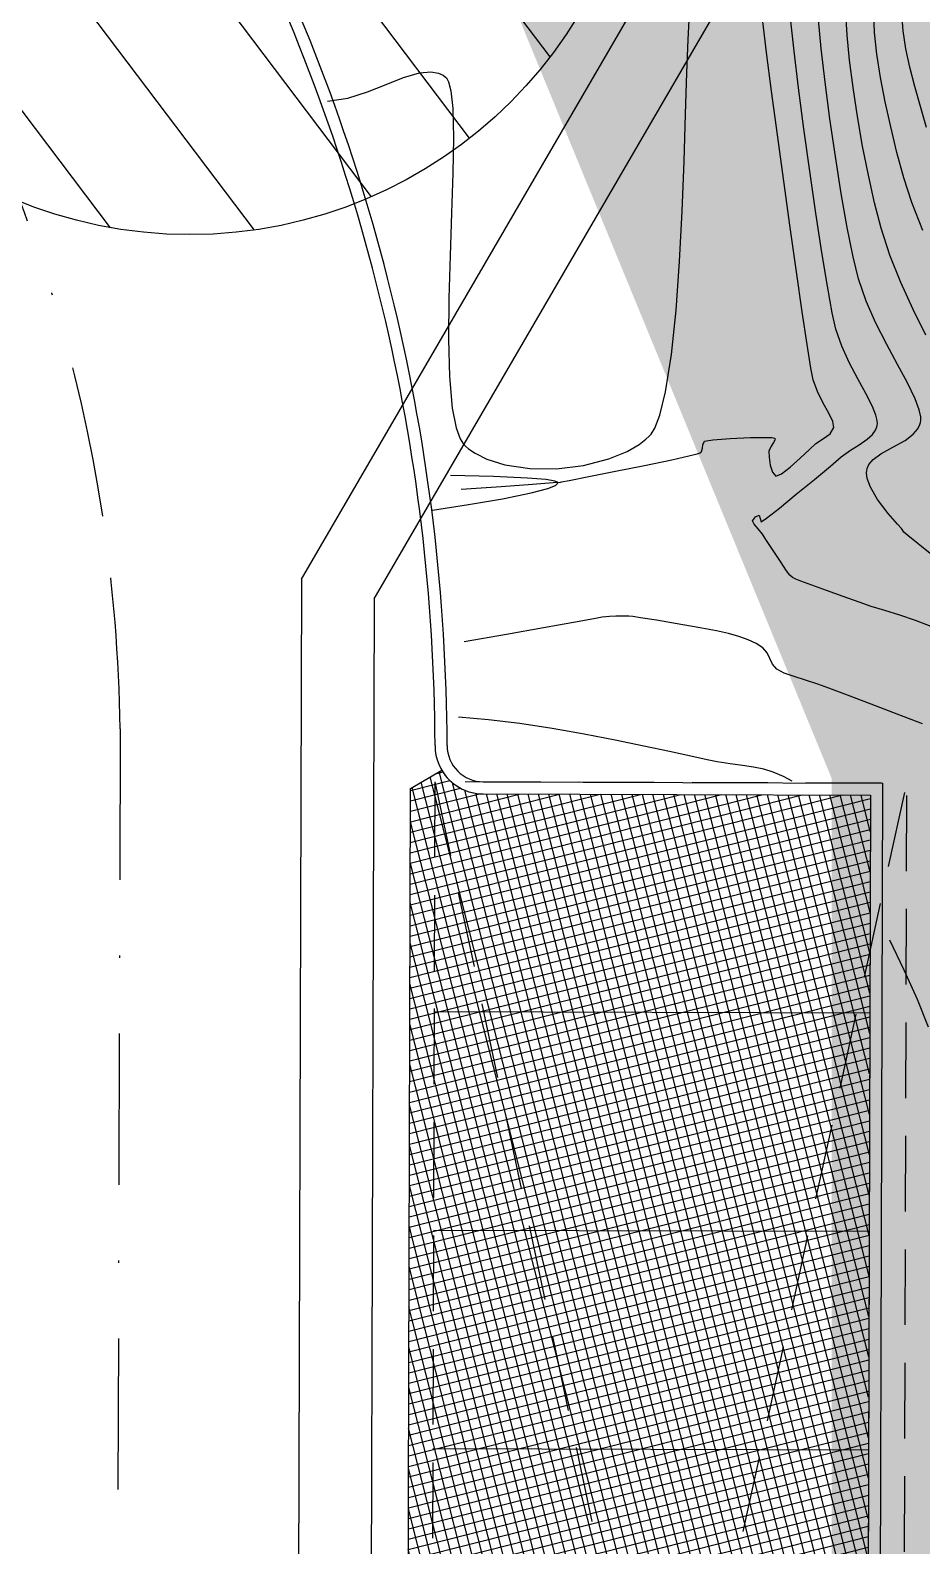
# Model space of a CAD drawing. Header units: feet. Extents: x 26064 to 27719, y 16802 to 28989.
# Drawn here: x 27523.9 to 27560.7, y 17759.8 to 17822.4 of the extents above; entities that cross this region are included whole.
import ezdxf

# ---------------------------------------------------------------- set-up
doc = ezdxf.new("R2010")
doc.units = ezdxf.units.FT
doc.header["$LTSCALE"] = 50
doc.header["$MEASUREMENT"] = 0
for name, pattern in [('CENTERPL', [0.25, 0.125, -0.0625, 0, -0.0625]), ('HIDDEN', [0.375, 0.25, -0.125]), ('HIDDEN25', [0.0938, 0.0625, -0.0313]), ('HIDN25', [0.0938, 0.0625, -0.0313])]:
    doc.linetypes.add(name, pattern=pattern)
for name, color, linetype in [('CANOPY', 7, 'HIDDEN25'), ('CL-ROADS', 9, 'CENTERPL'), ('CONC-5INCH-BOUNDS', 251, 'Continuous'), ('CONC-5INCH-HATCH', 251, 'Continuous'), ('CONT-MJR', 160, 'HIDDEN'), ('CONT-MNR', 55, 'HIDN25'), ('CURB-B', 4, 'Continuous'), ('CURB-F', 32, 'Continuous'), ('INLET PROTECTION', 1, 'HIDDEN'), ('PARKSTRIPES', 32, 'Continuous'), ('SD-OUTER', 6, 'Continuous'), ('SILT FENCE', 200, 'Continuous'), ('SILT_FENCE', 1, 'HIDDEN')]:
    doc.layers.add(name, color=color, linetype=linetype)

msp = doc.modelspace()

# ---------------------------------------------------------------- hatches: boundary and pattern name
at = {"layer": 'CONC-5INCH-HATCH'}
h = msp.add_hatch(dxfattribs=at)
h.set_pattern_fill('ANSI37', scale=3.33, angle=329.2625, style=0)
edge = h.paths.add_edge_path()
edge.add_line((27540.51893, 17672.84246), (27539.23542, 17673.61873))
edge.add_line((27539.23542, 17673.61873), (27539.56958, 17791.09061))
edge.add_line((27539.56958, 17791.09061), (27540.86112, 17791.85346))
edge.add_arc((27542.58316, 17792.87059), 2, 210.5682785, 269.8327778)
edge.add_line((27542.57733, 17790.8706), (27558.57051, 17790.82392))
edge.add_line((27558.57051, 17790.82392), (27558.22885, 17673.76074))
edge.add_line((27558.22885, 17673.76074), (27542.23612, 17673.80742))
edge.add_arc((27542.23028, 17671.80743), 2, 89.8327778, 148.8342993)
at = {"layer": 'INLET PROTECTION', "linetype": 'Continuous'}
h = msp.add_hatch(dxfattribs=at)
h.set_pattern_fill('ANSI31', scale=37.499998, angle=262.0889784, style=0)
h.set_pattern_definition([(307.088978, (51641.443, -5431.985), (3.7392183, 2.82681806), [])])
edge = h.paths.add_edge_path()
edge.add_arc((27530.4547, 17832.74124), 18.75, 0, 360)

# ---------------------------------------------------------------- linework, layer by layer
at = {"layer": 'CANOPY', "color": 7}
for p, q in [((27540.30774, 17700.81716), (27560.07196, 17791.31954)), ((27540.57162, 17791.37646), (27559.80766, 17700.76025))]:
    msp.add_line(p, q, dxfattribs=at)
at = {"layer": 'CANOPY', "color": 7, "flags": 128}
msp.add_lwpolyline([(27540.57162, 17791.37646), (27540.30774, 17700.81716), (27559.80766, 17700.76025), (27560.07196, 17791.31954)], close=True, dxfattribs=at)
at = {"layer": 'CL-ROADS', "color": 7}
msp.add_line((27527.57657, 17793.56565), (27527.23034, 17671.85015), dxfattribs=at)
for centre, radius, start, end in [((27464.55321, 17793.01007), 63, 8.5303882, 42.8297258), ((27461.83363, 17792.60216), 65.75, 0.8396383, 8.5303882)]:
    msp.add_arc(centre, radius, start, end, dxfattribs=at)
at = {"layer": 'CONC-5INCH-BOUNDS', "color": 7, "flags": 128}
msp.add_lwpolyline([(27540.51893, 17672.84246), (27539.23542, 17673.61873), (27539.56958, 17791.09061), (27540.86112, 17791.85346, 0.2645125), (27542.57733, 17790.8706), (27558.57051, 17790.82392), (27558.22885, 17673.76074), (27542.23612, 17673.80742, 0.26328513), (27540.51893, 17672.84246)], format="xyb", close=True, dxfattribs=at)
at = {"layer": 'CONT-MJR', "color": 7}
for p, q in [((27555.41846, 17821.56929, 635), (27555.28329, 17822.81908, 635)), ((27555.6028, 17820.05367, 635), (27555.41846, 17821.56929, 635)), ((27557.14023, 17810.07793, 635), (27556.98829, 17810.76206, 635)), ((27558.65054, 17806.8907, 635), (27558.37858, 17807.42285, 635)), ((27558.8519, 17806.30332, 635), (27558.79742, 17806.52976, 635)), ((27558.82884, 17806.04637, 635), (27558.84833, 17806.11947, 635)), ((27558.85654, 17806.17577, 635), (27558.8519, 17806.30332, 635)), ((27558.655, 17805.73492, 635), (27558.77374, 17805.91187, 635)), ((27557.74071, 17805.07562, 635), (27558.10995, 17805.3067, 635)), ((27554.80811, 17802.68777, 635), (27555.50873, 17803.2581, 635)), ((27553.9807, 17802.3952, 635), (27554.02038, 17802.25373, 635)), ((27553.7663, 17802.02508, 635), (27553.70047, 17802.16498, 635)), ((27554.06019, 17802.11211, 635), (27554.28224, 17802.26974, 635)), ((27554.28268, 17801.35358, 635), (27554.11205, 17801.61032, 635)), ((27554.55495, 17800.9347, 635), (27554.28268, 17801.35358, 635)), ((27555.10632, 17800.0917, 635), (27554.85434, 17800.47398, 635)), ((27555.23639, 17799.90814, 635), (27555.10632, 17800.0917, 635)), ((27558.59989, 17798.62538, 635), (27558.10833, 17798.79426, 635)), ((27560.42627, 17798.03744, 635), (27559.78058, 17798.25381, 635))]:
    msp.add_line(p, q, dxfattribs=at)
at = {"layer": 'CONT-MJR', "color": 7, "extrusion": (0.991582, 0.129482, 0)}
msp.add_line((27555.82287, 17818.36836, 635), (27555.6028, 17820.05367, 635), dxfattribs=at)
at = {"layer": 'CONT-MJR', "color": 7, "extrusion": (0.99064, 0.136497, 0)}
msp.add_line((27556.06522, 17816.60953, 635), (27555.82287, 17818.36836, 635), dxfattribs=at)
at = {"layer": 'CONT-MJR', "color": 7, "extrusion": (0.989698, 0.143173, 0)}
msp.add_line((27556.31638, 17814.87333, 635), (27556.06522, 17816.60953, 635), dxfattribs=at)
at = {"layer": 'CONT-MJR', "color": 7, "extrusion": (0.988582, 0.150685, 0)}
msp.add_line((27556.56292, 17813.25591, 635), (27556.31638, 17814.87333, 635), dxfattribs=at)
at = {"layer": 'CONT-MJR', "color": 7, "extrusion": (0.986991, 0.160774, 0)}
msp.add_line((27556.79137, 17811.85344, 635), (27556.56292, 17813.25591, 635), dxfattribs=at)
at = {"layer": 'CONT-MJR', "color": 7, "extrusion": (0.984109, 0.177566, 0)}
msp.add_line((27556.98829, 17810.76206, 635), (27556.79137, 17811.85344, 635), dxfattribs=at)
at = {"layer": 'CONT-MJR', "color": 7, "extrusion": (0.943972, 0.330024, 0)}
msp.add_line((27557.3864, 17809.3738, 635), (27557.14023, 17810.07793, 635), dxfattribs=at)
at = {"layer": 'CONT-MJR', "color": 7, "extrusion": (0.908655, 0.417548, 0)}
msp.add_line((27557.70352, 17808.68371, 635), (27557.3864, 17809.3738, 635), dxfattribs=at)
at = {"layer": 'CONT-MJR', "color": 7, "extrusion": (0.885251, 0.465113, 0)}
msp.add_line((27558.04857, 17808.02696, 635), (27557.70352, 17808.68371, 635), dxfattribs=at)
at = {"layer": 'CONT-MJR', "color": 7, "extrusion": (0.877593, 0.479407, 0)}
msp.add_line((27558.37858, 17807.42285, 635), (27558.04857, 17808.02696, 635), dxfattribs=at)
at = {"layer": 'CONT-MJR', "color": 7, "extrusion": (0.926247, 0.376918, 0)}
msp.add_line((27558.79742, 17806.52976, 635), (27558.65054, 17806.8907, 635), dxfattribs=at)
at = {"layer": 'CONT-MJR', "color": 7, "extrusion": (0.989524, -0.144365, 0)}
msp.add_line((27558.84833, 17806.11947, 635), (27558.85654, 17806.17577, 635), dxfattribs=at)
at = {"layer": 'CONT-MJR', "color": 7, "extrusion": (-0.563527, 0.826098, 0)}
msp.add_line((27558.10995, 17805.3067, 635), (27558.44114, 17805.53262, 635), dxfattribs=at)
at = {"layer": 'CONT-MJR', "color": 7, "extrusion": (-0.68721, 0.726458, 0)}
msp.add_line((27558.44114, 17805.53262, 635), (27558.655, 17805.73492, 635), dxfattribs=at)
at = {"layer": 'CONT-MJR', "color": 7, "extrusion": (0.925355, -0.379101, 0)}
msp.add_line((27558.77374, 17805.91187, 635), (27558.82884, 17806.04637, 635), dxfattribs=at)
at = {"layer": 'CONT-MJR', "color": 7, "extrusion": (0.592823, -0.805333, 0)}
msp.add_line((27557.36867, 17804.80175, 635), (27557.74071, 17805.07562, 635), dxfattribs=at)
at = {"layer": 'CONT-MJR', "color": 7, "extrusion": (-0.638875, 0.769311, 0)}
msp.add_line((27556.25506, 17803.87261, 635), (27556.91806, 17804.4232, 635), dxfattribs=at)
at = {"layer": 'CONT-MJR', "color": 7, "extrusion": (-0.64323, 0.765673, 0)}
msp.add_line((27556.91806, 17804.4232, 635), (27557.36867, 17804.80175, 635), dxfattribs=at)
at = {"layer": 'CONT-MJR', "color": 7, "extrusion": (-0.635635, 0.77199, 0)}
msp.add_line((27555.50873, 17803.2581, 635), (27556.25506, 17803.87261, 635), dxfattribs=at)
at = {"layer": 'CONT-MJR', "color": 7, "extrusion": (0.408604, -0.912712, 0)}
msp.add_line((27553.8251, 17802.32554, 635), (27553.9807, 17802.3952, 635), dxfattribs=at)
at = {"layer": 'CONT-MJR', "color": 7, "extrusion": (0.622279, -0.782796, 0)}
msp.add_line((27554.28224, 17802.26974, 635), (27554.80811, 17802.68777, 635), dxfattribs=at)
at = {"layer": 'CONT-MJR', "color": 7, "extrusion": (0.78995, -0.613171, 0)}
msp.add_line((27553.70047, 17802.16498, 635), (27553.8251, 17802.32554, 635), dxfattribs=at)
at = {"layer": 'CONT-MJR', "color": 7, "extrusion": (0.759606, 0.650383, 0)}
msp.add_line((27553.93214, 17801.8314, 635), (27553.7663, 17802.02508, 635), dxfattribs=at)
at = {"layer": 'CONT-MJR', "color": 7, "extrusion": (0.775634, 0.631183, 0)}
msp.add_line((27554.11205, 17801.61032, 635), (27553.93214, 17801.8314, 635), dxfattribs=at)
at = {"layer": 'CONT-MJR', "color": 7, "extrusion": (0.962692, 0.270598, 0)}
msp.add_line((27554.02038, 17802.25373, 635), (27554.06019, 17802.11211, 635), dxfattribs=at)
at = {"layer": 'CONT-MJR', "color": 7, "extrusion": (0.838511, 0.544884, 0)}
msp.add_line((27554.85434, 17800.47398, 635), (27554.55495, 17800.9347, 635), dxfattribs=at)
at = {"layer": 'CONT-MJR', "color": 7, "extrusion": (0.616555, 0.787312, 0)}
msp.add_line((27555.35312, 17799.81672, 635), (27555.23639, 17799.90814, 635), dxfattribs=at)
at = {"layer": 'CONT-MJR', "color": 7, "extrusion": (-0.4768, -0.879012, 0)}
msp.add_line((27555.48536, 17799.74499, 635), (27555.35312, 17799.81672, 635), dxfattribs=at)
at = {"layer": 'CONT-MJR', "color": 7, "extrusion": (0.356638, 0.934242, 0)}
msp.add_line((27555.69412, 17799.6653, 635), (27555.48536, 17799.74499, 635), dxfattribs=at)
at = {"layer": 'CONT-MJR', "color": 7, "extrusion": (0.33834, 0.941024, 0)}
msp.add_line((27556.14855, 17799.50191, 635), (27555.69412, 17799.6653, 635), dxfattribs=at)
at = {"layer": 'CONT-MJR', "color": 7, "extrusion": (0.336227, 0.941781, 0)}
msp.add_line((27556.76089, 17799.2833, 635), (27556.14855, 17799.50191, 635), dxfattribs=at)
at = {"layer": 'CONT-MJR', "color": 7, "extrusion": (-0.338317, -0.941032, 0)}
msp.add_line((27557.4434, 17799.03793, 635), (27556.76089, 17799.2833, 635), dxfattribs=at)
at = {"layer": 'CONT-MJR', "color": 7, "extrusion": (-0.34408, -0.938941, 0)}
msp.add_line((27558.10833, 17798.79426, 635), (27557.4434, 17799.03793, 635), dxfattribs=at)
at = {"layer": 'CONT-MJR', "color": 7, "extrusion": (-0.300451, -0.953797, 0)}
msp.add_line((27559.16455, 17798.44751, 635), (27558.59989, 17798.62538, 635), dxfattribs=at)
at = {"layer": 'CONT-MJR', "color": 7, "extrusion": (-0.299956, -0.953953, 0)}
msp.add_line((27559.78058, 17798.25381, 635), (27559.16455, 17798.44751, 635), dxfattribs=at)
at = {"layer": 'CONT-MJR', "color": 7, "extrusion": (0.352094, 0.935965, 0)}
msp.add_line((27561.07988, 17797.79156, 635), (27560.42627, 17798.03744, 635), dxfattribs=at)
at = {"layer": 'CONT-MNR', "color": 7}
for p, q in [((27557.60706, 17822.23614, 633), (27557.55677, 17823.1305, 633)), ((27558.74592, 17822.34547, 632), (27558.7086, 17823.15332, 632)), ((27559.91664, 17822.41138, 631), (27559.87208, 17823.13375, 631)), ((27554.28165, 17821.51393, 636), (27554.12365, 17822.79693, 636)), ((27550.98799, 17820.67713, 637), (27551.0399, 17822.05618, 637)), ((27557.70732, 17821.20098, 633), (27557.60706, 17822.23614, 633)), ((27558.84191, 17821.45201, 632), (27558.74592, 17822.34547, 632)), ((27557.85136, 17820.06463, 633), (27557.70732, 17821.20098, 633)), ((27558.98935, 17820.49115, 632), (27558.84191, 17821.45201, 632)), ((27560.19802, 17820.90545, 631), (27560.03008, 17821.67015, 631)), ((27539.28151, 17820.4836, 637), (27539.9388, 17820.67892, 637)), ((27539.9388, 17820.67892, 637), (27540.40957, 17820.72239, 637)), ((27540.40957, 17820.72239, 637), (27540.72602, 17820.6654, 637)), ((27541.00784, 17820.51463, 637), (27541.05676, 17820.4651, 637)), ((27536.98003, 17819.63741, 637), (27537.78867, 17819.89204, 637)), ((27538.56032, 17820.1977, 637), (27539.28151, 17820.4836, 637)), ((27556.89673, 17818.77838, 634), (27556.69731, 17820.29775, 634)), ((27559.181, 17819.4811, 632), (27558.98935, 17820.49115, 632)), ((27536.14784, 17819.50463, 637), (27536.98003, 17819.63741, 637)), ((27559.40962, 17818.44006, 632), (27559.181, 17819.4811, 632)), ((27541.34504, 17817.99777, 637), (27541.3232, 17816.52407, 637)), ((27554.98747, 17816.20588, 636), (27554.72732, 17818.11877, 636)), ((27558.48459, 17816.44449, 633), (27558.24617, 17817.64678, 633)), ((27541.3232, 17816.52407, 637), (27541.27019, 17814.87115, 637)), ((27557.61618, 17814.27831, 634), (27557.36821, 17815.68486, 634)), ((27555.5136, 17812.44766, 636), (27555.25415, 17814.2823, 636)), ((27541.20757, 17813.12189, 637), (27541.15691, 17811.35916, 637)), ((27559.24392, 17809.45008, 634), (27558.79593, 17810.3286, 634)), ((27556.11105, 17808.47378, 636), (27555.95581, 17809.44376, 636)), ((27550.11094, 17807.4927, 637), (27550.35367, 17809.03961, 637)), ((27556.62362, 17807.02967, 636), (27556.38749, 17807.49981, 636)), ((27560.42254, 17807.20481, 634), (27560.10041, 17807.86882, 634)), ((27541.29235, 17806.81909, 637), (27541.45374, 17805.99949, 637)), ((27560.64822, 17806.46475, 634), (27560.5899, 17806.75205, 634)), ((27557.0179, 17806.2593, 636), (27556.85342, 17806.60734, 636)), ((27557.05808, 17806.01205, 636), (27557.0179, 17806.2593, 636)), ((27560.63857, 17806.2269, 634), (27560.64992, 17806.30043, 634)), ((27541.45374, 17805.99949, 637), (27541.62267, 17805.54392, 637)), ((27549.0105, 17805.31893, 637), (27549.29803, 17805.53765, 637)), ((27549.29803, 17805.53765, 637), (27549.42784, 17805.65463, 637)), ((27549.50951, 17805.74593, 637), (27549.66344, 17805.99593, 637)), ((27552.06217, 17805.50825, 636), (27552.77723, 17805.56351, 636)), ((27552.77723, 17805.56351, 636), (27553.6101, 17805.60096, 636)), ((27554.19274, 17805.60968, 636), (27554.49667, 17805.59962, 636)), ((27560.34059, 17805.74142, 634), (27560.52949, 17805.96579, 634)), ((27541.76069, 17805.32592, 637), (27541.83784, 17805.24463, 637)), ((27541.96279, 17805.14019, 637), (27542.24134, 17804.95016, 637)), ((27542.24134, 17804.95016, 637), (27542.72323, 17804.71172, 637)), ((27547.76416, 17804.71667, 637), (27548.51702, 17805.0294, 637)), ((27548.51702, 17805.0294, 637), (27549.0105, 17805.31893, 637)), ((27550.36194, 17804.68671, 636), (27551.06226, 17804.84185, 636)), ((27551.40888, 17804.92706, 636), (27551.53164, 17804.96467, 636)), ((27551.57876, 17805.00158, 636), (27551.60947, 17805.06038, 636)), ((27554.37572, 17805.03508, 636), (27554.3818, 17804.79121, 636)), ((27555.66996, 17804.74863, 636), (27556.05188, 17805.10804, 636)), ((27544.50289, 17804.32384, 637), (27545.6079, 17804.31419, 637)), ((27554.4295, 17804.46523, 636), (27554.52238, 17804.1675, 636)), ((27555.25581, 17804.37732, 636), (27555.66996, 17804.74863, 636)), ((27558.42079, 17804.24681, 634), (27558.43947, 17804.32986, 634)), ((27558.43947, 17804.32986, 634), (27558.50879, 17804.48392, 634)), ((27558.50879, 17804.48392, 634), (27558.68129, 17804.68963, 634)), ((27542.99823, 17803.98802, 636), (27541.22183, 17804.02846, 636)), ((27543.3225, 17803.57875, 636), (27544.61769, 17803.67207, 636)), ((27545.18148, 17803.8637, 636), (27544.40018, 17803.92799, 636)), ((27544.61769, 17803.67207, 636), (27545.46223, 17803.73779, 636)), ((27545.53365, 17803.8049, 636), (27545.18148, 17803.8637, 636)), ((27545.64449, 17803.76028, 636), (27545.53365, 17803.8049, 636)), ((27545.81567, 17803.76579, 636), (27546.12784, 17803.82699, 636)), ((27546.12784, 17803.82699, 636), (27546.93243, 17803.98602, 636)), ((27554.66401, 17804.00837, 636), (27554.89273, 17804.09645, 636)), ((27541.66824, 17803.47109, 636), (27543.3225, 17803.57875, 636)), ((27541.96089, 17802.83484, 636), (27543.36882, 17803.07548, 636)), ((27558.86549, 17803.0435, 634), (27558.57309, 17803.54846, 634)), ((27540.47718, 17802.6068, 636), (27541.96089, 17802.83484, 636)), ((27559.68993, 17802.02707, 634), (27559.30719, 17802.46053, 634)), ((27559.90332, 17801.76517, 634), (27559.8598, 17801.84592, 634)), ((27559.95041, 17801.68739, 634), (27559.90332, 17801.76517, 634)), ((27546.29997, 17797.95958, 636), (27545.06725, 17797.73538, 636)), ((27547.13785, 17798.11268, 636), (27546.29997, 17797.95958, 636)), ((27547.79162, 17798.20013, 636), (27547.48978, 17798.17358, 636)), ((27548.44588, 17798.22401, 636), (27548.27904, 17798.2242, 636)), ((27543.5308, 17797.46116, 636), (27541.78172, 17797.15802, 636)), ((27551.46001, 17797.75534, 636), (27550.58039, 17797.9088, 636)), ((27552.21849, 17797.61209, 636), (27551.46001, 17797.75534, 636)), ((27555.41426, 17795.71861, 636), (27555.00405, 17795.85943, 636)), ((27557.6238, 17794.9485, 636), (27556.85072, 17795.24024, 636)), ((27558.60355, 17794.57766, 636), (27557.6238, 17794.9485, 636)), ((27544.08678, 17793.77764, 637), (27542.7865, 17793.93779, 637)), ((27560.72575, 17793.77057, 636), (27559.67564, 17794.1707, 636)), ((27551.82235, 17792.28112, 637), (27551.15029, 17792.42905, 637)), ((27552.24089, 17792.19555, 637), (27551.82235, 17792.28112, 637)), ((27554.55904, 17791.77319, 637), (27554.16955, 17791.89631, 637)), ((27559.96989, 17783.58819, 637), (27559.37316, 17784.82903, 637))]:
    msp.add_line(p, q, dxfattribs=at)
at = {"layer": 'CONT-MNR', "color": 7, "extrusion": (0.998253, -0.059077, 0)}
msp.add_line((27551.0399, 17822.05618, 637), (27551.08705, 17822.85291, 637), dxfattribs=at)
at = {"layer": 'CONT-MNR', "color": 7, "extrusion": (0.995893, 0.090541, 0)}
msp.add_line((27556.53814, 17821.68714, 634), (27556.43126, 17822.86275, 634), dxfattribs=at)
at = {"layer": 'CONT-MNR', "color": 7, "extrusion": (0.988491, 0.151282, 0)}
msp.add_line((27560.03008, 17821.67015, 631), (27559.91664, 17822.41138, 631), dxfattribs=at)
at = {"layer": 'CONT-MNR', "color": 7, "extrusion": (0.991753, 0.128164, 0)}
msp.add_line((27554.48747, 17819.92133, 636), (27554.28165, 17821.51393, 636), dxfattribs=at)
at = {"layer": 'CONT-MNR', "color": 7, "extrusion": (0.993502, 0.113817, 0)}
msp.add_line((27556.69731, 17820.29775, 634), (27556.53814, 17821.68714, 634), dxfattribs=at)
at = {"layer": 'CONT-MNR', "color": 7, "extrusion": (-0.421309, -0.906917, 0)}
msp.add_line((27540.72602, 17820.6654, 637), (27540.91793, 17820.57625, 637), dxfattribs=at)
at = {"layer": 'CONT-MNR', "color": 7, "extrusion": (-0.565326, -0.824868, 0)}
msp.add_line((27540.91793, 17820.57625, 637), (27541.00784, 17820.51463, 637), dxfattribs=at)
at = {"layer": 'CONT-MNR', "color": 7, "extrusion": (0.99953, -0.030658, 0)}
msp.add_line((27550.93556, 17818.96772, 637), (27550.98799, 17820.67713, 637), dxfattribs=at)
at = {"layer": 'CONT-MNR', "color": 7, "extrusion": (0.967243, 0.253851, 0)}
msp.add_line((27560.40608, 17820.11268, 631), (27560.19802, 17820.90545, 631), dxfattribs=at)
at = {"layer": 'CONT-MNR', "color": 7, "extrusion": (0.36828, -0.929715, 0)}
msp.add_line((27537.78867, 17819.89204, 637), (27538.56032, 17820.1977, 637), dxfattribs=at)
at = {"layer": 'CONT-MNR', "color": 7, "extrusion": (0.881574, 0.472047, 0)}
msp.add_line((27541.05676, 17820.4651, 637), (27541.14121, 17820.3074, 637), dxfattribs=at)
at = {"layer": 'CONT-MNR', "color": 7, "extrusion": (0.968632, 0.248499, 0)}
msp.add_line((27541.14121, 17820.3074, 637), (27541.23695, 17819.93419, 637), dxfattribs=at)
at = {"layer": 'CONT-MNR', "color": 7, "extrusion": (0.994378, 0.105892, 0)}
msp.add_line((27541.23695, 17819.93419, 637), (27541.31414, 17819.20935, 637), dxfattribs=at)
at = {"layer": 'CONT-MNR', "color": 7, "extrusion": (0.991263, 0.131902, 0)}
msp.add_line((27554.72732, 17818.11877, 636), (27554.48747, 17819.92133, 636), dxfattribs=at)
at = {"layer": 'CONT-MNR', "color": 7, "extrusion": (0.988695, 0.149941, 0)}
msp.add_line((27558.03304, 17818.86669, 633), (27557.85136, 17820.06463, 633), dxfattribs=at)
at = {"layer": 'CONT-MNR', "color": 7, "extrusion": (0.962152, 0.272514, 0)}
msp.add_line((27560.63987, 17819.28724, 631), (27560.40608, 17820.11268, 631), dxfattribs=at)
at = {"layer": 'CONT-MNR', "color": 7, "extrusion": (0.961921, 0.273328, 0)}
msp.add_line((27560.88501, 17818.42453, 631), (27560.63987, 17819.28724, 631), dxfattribs=at)
at = {"layer": 'CONT-MNR', "color": 7, "extrusion": (0.999675, 0.025498, 0)}
msp.add_line((27541.31414, 17819.20935, 637), (27541.34504, 17817.99777, 637), dxfattribs=at)
at = {"layer": 'CONT-MNR', "color": 7, "extrusion": (0.999491, -0.03191, 0)}
msp.add_line((27550.87369, 17817.03006, 637), (27550.93556, 17818.96772, 637), dxfattribs=at)
at = {"layer": 'CONT-MNR', "color": 7, "extrusion": (0.989593, 0.143894, 0)}
msp.add_line((27557.12438, 17817.21282, 634), (27556.89673, 17818.77838, 634), dxfattribs=at)
at = {"layer": 'CONT-MNR', "color": 7, "extrusion": (0.985079, 0.172102, 0)}
msp.add_line((27558.24617, 17817.64678, 633), (27558.03304, 17818.86669, 633), dxfattribs=at)
at = {"layer": 'CONT-MNR', "color": 7, "extrusion": (0.971239, 0.238108, 0)}
msp.add_line((27559.66797, 17817.38625, 632), (27559.40962, 17818.44006, 632), dxfattribs=at)
at = {"layer": 'CONT-MNR', "color": 7, "extrusion": (0.965941, 0.258763, 0)}
msp.add_line((27559.94882, 17816.33788, 632), (27559.66797, 17817.38625, 632), dxfattribs=at)
at = {"layer": 'CONT-MNR', "color": 7, "extrusion": (0.999246, -0.038834, 0)}
msp.add_line((27550.79349, 17814.96629, 637), (27550.87369, 17817.03006, 637), dxfattribs=at)
at = {"layer": 'CONT-MNR', "color": 7, "extrusion": (0.987506, 0.157584, 0)}
msp.add_line((27557.36821, 17815.68486, 634), (27557.12438, 17817.21282, 634), dxfattribs=at)
at = {"layer": 'CONT-MNR', "color": 7, "extrusion": (0.990526, 0.137323, 0)}
msp.add_line((27555.25415, 17814.2823, 636), (27554.98747, 17816.20588, 636), dxfattribs=at)
at = {"layer": 'CONT-MNR', "color": 7, "extrusion": (0.975627, 0.219434, 0)}
msp.add_line((27558.74213, 17815.29944, 633), (27558.48459, 17816.44449, 633), dxfattribs=at)
at = {"layer": 'CONT-MNR', "color": 7, "extrusion": (0.950665, 0.31022, 0)}
msp.add_line((27560.28238, 17815.31567, 632), (27559.94882, 17816.33788, 632), dxfattribs=at)
at = {"layer": 'CONT-MNR', "color": 7, "extrusion": (0.99936, -0.035775, 0)}
msp.add_line((27541.27019, 17814.87115, 637), (27541.20757, 17813.12189, 637), dxfattribs=at)
at = {"layer": 'CONT-MNR', "color": 7, "extrusion": (0.998678, -0.051405, 0)}
msp.add_line((27550.68602, 17812.87854, 637), (27550.79349, 17814.96629, 637), dxfattribs=at)
at = {"layer": 'CONT-MNR', "color": 7, "extrusion": (0.96828, 0.249867, 0)}
msp.add_line((27559.01262, 17814.25123, 633), (27558.74213, 17815.29944, 633), dxfattribs=at)
at = {"layer": 'CONT-MNR', "color": 7, "extrusion": (0.931066, 0.364851, 0)}
msp.add_line((27560.73667, 17814.15637, 632), (27560.28238, 17815.31567, 632), dxfattribs=at)
at = {"layer": 'CONT-MNR', "color": 7, "extrusion": (0.98061, 0.19597, 0)}
msp.add_line((27557.85627, 17813.07695, 634), (27557.61618, 17814.27831, 634), dxfattribs=at)
at = {"layer": 'CONT-MNR', "color": 7, "extrusion": (0.950664, 0.310223, 0)}
msp.add_line((27559.37627, 17813.13683, 633), (27559.01262, 17814.25123, 633), dxfattribs=at)
at = {"layer": 'CONT-MNR', "color": 7, "extrusion": (0.972098, 0.234573, 0)}
msp.add_line((27558.07643, 17812.16458, 634), (27557.85627, 17813.07695, 634), dxfattribs=at)
at = {"layer": 'CONT-MNR', "color": 7, "extrusion": (0.927568, 0.373655, 0)}
msp.add_line((27559.83133, 17812.00719, 633), (27559.37627, 17813.13683, 633), dxfattribs=at)
at = {"layer": 'CONT-MNR', "color": 7, "extrusion": (0.997455, -0.071293, 0)}
msp.add_line((27550.54239, 17810.86894, 637), (27550.68602, 17812.87854, 637), dxfattribs=at)
at = {"layer": 'CONT-MNR', "color": 7, "extrusion": (0.989668, 0.143378, 0)}
msp.add_line((27555.75208, 17810.8016, 636), (27555.5136, 17812.44766, 636), dxfattribs=at)
at = {"layer": 'CONT-MNR', "color": 7, "extrusion": (0.946289, 0.323321, 0)}
msp.add_line((27558.39237, 17811.23989, 634), (27558.07643, 17812.16458, 634), dxfattribs=at)
at = {"layer": 'CONT-MNR', "color": 7, "extrusion": (0.909443, 0.415829, 0)}
msp.add_line((27560.34033, 17810.89398, 633), (27559.83133, 17812.00719, 633), dxfattribs=at)
at = {"layer": 'CONT-MNR', "color": 7, "extrusion": (0.999949, -0.010119, 0)}
msp.add_line((27541.15691, 17811.35916, 637), (27541.13977, 17809.66586, 637), dxfattribs=at)
at = {"layer": 'CONT-MNR', "color": 7, "extrusion": (0.914353, 0.404918, 0)}
msp.add_line((27558.79593, 17810.3286, 634), (27558.39237, 17811.23989, 634), dxfattribs=at)
at = {"layer": 'CONT-MNR', "color": 7, "extrusion": (0.994721, -0.102621, 0)}
msp.add_line((27550.35367, 17809.03961, 637), (27550.54239, 17810.86894, 637), dxfattribs=at)
at = {"layer": 'CONT-MNR', "color": 7, "extrusion": (0.98893, 0.148382, 0)}
msp.add_line((27555.95581, 17809.44376, 636), (27555.75208, 17810.8016, 636), dxfattribs=at)
at = {"layer": 'CONT-MNR', "color": 7, "extrusion": (0.896797, 0.442442, 0)}
msp.add_line((27560.86579, 17809.8289, 633), (27560.34033, 17810.89398, 633), dxfattribs=at)
at = {"layer": 'CONT-MNR', "color": 7, "extrusion": (0.999697, 0.024625, 0)}
msp.add_line((27541.13977, 17809.66586, 637), (27541.17773, 17808.12488, 637), dxfattribs=at)
at = {"layer": 'CONT-MNR', "color": 7, "extrusion": (0.878578, 0.477598, 0)}
msp.add_line((27559.69314, 17808.6237, 634), (27559.24392, 17809.45008, 634), dxfattribs=at)
at = {"layer": 'CONT-MNR', "color": 7, "extrusion": (0.880083, 0.47482, 0)}
msp.add_line((27560.10041, 17807.86882, 634), (27559.69314, 17808.6237, 634), dxfattribs=at)
at = {"layer": 'CONT-MNR', "color": 7, "extrusion": (0.99617, 0.087441, 0)}
msp.add_line((27541.17773, 17808.12488, 637), (27541.29235, 17806.81909, 637), dxfattribs=at)
at = {"layer": 'CONT-MNR', "color": 7, "extrusion": (0.981932, 0.189236, 0)}
msp.add_line((27556.20404, 17807.99128, 636), (27556.11105, 17808.47378, 636), dxfattribs=at)
at = {"layer": 'CONT-MNR', "color": 7, "extrusion": (0.936857, 0.349714, 0)}
msp.add_line((27556.38749, 17807.49981, 636), (27556.20404, 17807.99128, 636), dxfattribs=at)
at = {"layer": 'CONT-MNR', "color": 7, "extrusion": (0.970694, -0.240319, 0)}
msp.add_line((27549.87189, 17806.52714, 637), (27550.11094, 17807.4927, 637), dxfattribs=at)
at = {"layer": 'CONT-MNR', "color": 7, "extrusion": (0.878387, 0.477951, 0)}
msp.add_line((27556.85342, 17806.60734, 636), (27556.62362, 17807.02967, 636), dxfattribs=at)
at = {"layer": 'CONT-MNR', "color": 7, "extrusion": (0.937965, 0.346729, 0)}
msp.add_line((27560.5899, 17806.75205, 634), (27560.42254, 17807.20481, 634), dxfattribs=at)
at = {"layer": 'CONT-MNR', "color": 7, "extrusion": (0.93089, -0.365299, 0)}
msp.add_line((27549.66344, 17805.99593, 637), (27549.87189, 17806.52714, 637), dxfattribs=at)
at = {"layer": 'CONT-MNR', "color": 7, "extrusion": (0.898365, -0.439251, 0)}
msp.add_line((27560.52949, 17805.96579, 634), (27560.61235, 17806.13526, 634), dxfattribs=at)
at = {"layer": 'CONT-MNR', "color": 7, "extrusion": (0.96141, -0.275121, 0)}
msp.add_line((27560.61235, 17806.13526, 634), (27560.63857, 17806.2269, 634), dxfattribs=at)
at = {"layer": 'CONT-MNR', "color": 7, "extrusion": (0.999947, 0.010309, 0)}
msp.add_line((27560.64992, 17806.30043, 634), (27560.64822, 17806.46475, 634), dxfattribs=at)
at = {"layer": 'CONT-MNR', "color": 7, "extrusion": (0.844896, 0.534931, 0)}
msp.add_line((27541.62267, 17805.54392, 637), (27541.76069, 17805.32592, 637), dxfattribs=at)
at = {"layer": 'CONT-MNR', "color": 7, "extrusion": (0.745347, -0.666677, 0)}
msp.add_line((27549.42784, 17805.65463, 637), (27549.50951, 17805.74593, 637), dxfattribs=at)
at = {"layer": 'CONT-MNR', "color": 7, "extrusion": (0.172079, -0.985083, 0)}
msp.add_line((27551.71563, 17805.44771, 636), (27552.06217, 17805.50825, 636), dxfattribs=at)
at = {"layer": 'CONT-MNR', "color": 7, "extrusion": (0.014964, -0.999888, 0)}
msp.add_line((27553.6101, 17805.60096, 636), (27554.19274, 17805.60968, 636), dxfattribs=at)
at = {"layer": 'CONT-MNR', "color": 7, "extrusion": (-0.146025, -0.989281, 0)}
msp.add_line((27554.49667, 17805.59962, 636), (27554.60586, 17805.5835, 636), dxfattribs=at)
at = {"layer": 'CONT-MNR', "color": 7, "extrusion": (0.865217, -0.501397, 0)}
msp.add_line((27554.62827, 17805.49842, 636), (27554.57285, 17805.40279, 636), dxfattribs=at)
at = {"layer": 'CONT-MNR', "color": 7, "extrusion": (-0.478067, -0.878323, 0)}
msp.add_line((27554.60586, 17805.5835, 636), (27554.6264, 17805.57232, 636), dxfattribs=at)
at = {"layer": 'CONT-MNR', "color": 7, "extrusion": (0.926134, 0.377195, 0)}
msp.add_line((27554.6264, 17805.57232, 636), (27554.63532, 17805.55041, 636), dxfattribs=at)
at = {"layer": 'CONT-MNR', "color": 7, "extrusion": (0.990933, -0.134358, 0)}
msp.add_line((27554.63532, 17805.55041, 636), (27554.62827, 17805.49842, 636), dxfattribs=at)
at = {"layer": 'CONT-MNR', "color": 7, "extrusion": (0.569788, -0.821792, 0)}
msp.add_line((27556.31826, 17805.35319, 636), (27556.6286, 17805.56837, 636), dxfattribs=at)
at = {"layer": 'CONT-MNR', "color": 7, "extrusion": (-0.57129, 0.820749, 0)}
msp.add_line((27556.6286, 17805.56837, 636), (27556.90241, 17805.75896, 636), dxfattribs=at)
at = {"layer": 'CONT-MNR', "color": 7, "extrusion": (0.85178, -0.5239, 0)}
msp.add_line((27556.90241, 17805.75896, 636), (27557.05808, 17806.01205, 636), dxfattribs=at)
at = {"layer": 'CONT-MNR', "color": 7, "extrusion": (0.49037, -0.871514, 0)}
msp.add_line((27559.5004, 17805.20352, 634), (27560.00007, 17805.48467, 634), dxfattribs=at)
at = {"layer": 'CONT-MNR', "color": 7, "extrusion": (0.602031, -0.798473, 0)}
msp.add_line((27560.00007, 17805.48467, 634), (27560.34059, 17805.74142, 634), dxfattribs=at)
at = {"layer": 'CONT-MNR', "color": 7, "extrusion": (0.641316, 0.767277, 0)}
msp.add_line((27541.83784, 17805.24463, 637), (27541.96279, 17805.14019, 637), dxfattribs=at)
at = {"layer": 'CONT-MNR', "color": 7, "extrusion": (0.238713, -0.97109, 0)}
msp.add_line((27551.06226, 17804.84185, 636), (27551.40888, 17804.92706, 636), dxfattribs=at)
at = {"layer": 'CONT-MNR', "color": 7, "extrusion": (-0.449083, 0.89349, 0)}
msp.add_line((27551.53164, 17804.96467, 636), (27551.55586, 17804.97685, 636), dxfattribs=at)
at = {"layer": 'CONT-MNR', "color": 7, "extrusion": (0.733861, -0.6793, 0)}
msp.add_line((27551.55586, 17804.97685, 636), (27551.57876, 17805.00158, 636), dxfattribs=at)
at = {"layer": 'CONT-MNR', "color": 7, "extrusion": (0.980664, -0.195697, 0)}
msp.add_line((27551.60947, 17805.06038, 636), (27551.6301, 17805.16377, 636), dxfattribs=at)
at = {"layer": 'CONT-MNR', "color": 7, "extrusion": (0.994945, -0.100421, 0)}
msp.add_line((27551.6301, 17805.16377, 636), (27551.6446, 17805.3074, 636), dxfattribs=at)
at = {"layer": 'CONT-MNR', "color": 7, "extrusion": (0.892207, -0.451626, 0)}
msp.add_line((27551.6446, 17805.3074, 636), (27551.71563, 17805.44771, 636), dxfattribs=at)
at = {"layer": 'CONT-MNR', "color": 7, "extrusion": (0.925164, -0.379568, 0)}
msp.add_line((27554.46391, 17805.25003, 636), (27554.37572, 17805.03508, 636), dxfattribs=at)
at = {"layer": 'CONT-MNR', "color": 7, "extrusion": (0.814166, -0.580632, 0)}
msp.add_line((27554.57285, 17805.40279, 636), (27554.46391, 17805.25003, 636), dxfattribs=at)
at = {"layer": 'CONT-MNR', "color": 7, "extrusion": (0.677173, -0.735823, 0)}
msp.add_line((27556.05188, 17805.10804, 636), (27556.31826, 17805.35319, 636), dxfattribs=at)
at = {"layer": 'CONT-MNR', "color": 7, "extrusion": (-0.593179, 0.805071, 0)}
msp.add_line((27558.68129, 17804.68963, 634), (27559.00723, 17804.92978, 634), dxfattribs=at)
at = {"layer": 'CONT-MNR', "color": 7, "extrusion": (0.48532, -0.874337, 0)}
msp.add_line((27559.00723, 17804.92978, 634), (27559.5004, 17805.20352, 634), dxfattribs=at)
at = {"layer": 'CONT-MNR', "color": 7, "extrusion": (-0.299153, -0.954205, 0)}
msp.add_line((27542.72323, 17804.71172, 637), (27543.46412, 17804.47944, 637), dxfattribs=at)
at = {"layer": 'CONT-MNR', "color": 7, "extrusion": (-0.148142, -0.988966, 0)}
msp.add_line((27543.46412, 17804.47944, 637), (27544.50289, 17804.32384, 637), dxfattribs=at)
at = {"layer": 'CONT-MNR', "color": 7, "extrusion": (0.118535, -0.99295, 0)}
msp.add_line((27545.6079, 17804.31419, 637), (27546.71604, 17804.44648, 637), dxfattribs=at)
at = {"layer": 'CONT-MNR', "color": 7, "extrusion": (0.249621, -0.968344, 0)}
msp.add_line((27546.71604, 17804.44648, 637), (27547.76416, 17804.71667, 637), dxfattribs=at)
at = {"layer": 'CONT-MNR', "color": 7, "extrusion": (0.199327, -0.979933, 0)}
msp.add_line((27548.03557, 17804.20654, 636), (27549.24337, 17804.45222, 636), dxfattribs=at)
at = {"layer": 'CONT-MNR', "color": 7, "extrusion": (0.205181, -0.978724, 0)}
msp.add_line((27549.24337, 17804.45222, 636), (27550.36194, 17804.68671, 636), dxfattribs=at)
at = {"layer": 'CONT-MNR', "color": 7, "extrusion": (0.989464, 0.14478, 0)}
msp.add_line((27554.3818, 17804.79121, 636), (27554.4295, 17804.46523, 636), dxfattribs=at)
at = {"layer": 'CONT-MNR', "color": 7, "extrusion": (0.611867, -0.790961, 0)}
msp.add_line((27554.89273, 17804.09645, 636), (27555.25581, 17804.37732, 636), dxfattribs=at)
at = {"layer": 'CONT-MNR', "color": 7, "extrusion": (0.99733, -0.073026, 0)}
msp.add_line((27558.41308, 17804.1415, 634), (27558.42079, 17804.24681, 634), dxfattribs=at)
at = {"layer": 'CONT-MNR', "color": 7, "extrusion": (-0.042777, -0.999085, 0)}
msp.add_line((27544.40018, 17803.92799, 636), (27542.99823, 17803.98802, 636), dxfattribs=at)
at = {"layer": 'CONT-MNR', "color": 7, "extrusion": (0.37211, -0.928189, 0)}
msp.add_line((27545.24042, 17803.49672, 636), (27545.55439, 17803.62258, 636), dxfattribs=at)
at = {"layer": 'CONT-MNR', "color": 7, "extrusion": (0.081966, -0.996635, 0)}
msp.add_line((27545.46223, 17803.73779, 636), (27545.76457, 17803.76266, 636), dxfattribs=at)
at = {"layer": 'CONT-MNR', "color": 7, "extrusion": (0.628695, -0.777652, 0)}
msp.add_line((27545.55439, 17803.62258, 636), (27545.65002, 17803.6999, 636), dxfattribs=at)
at = {"layer": 'CONT-MNR', "color": 7, "extrusion": (0.836864, 0.54741, 0)}
msp.add_line((27545.6602, 17803.73626, 636), (27545.64449, 17803.76028, 636), dxfattribs=at)
at = {"layer": 'CONT-MNR', "color": 7, "extrusion": (0.963008, -0.269473, 0)}
msp.add_line((27545.65002, 17803.6999, 636), (27545.6602, 17803.73626, 636), dxfattribs=at)
at = {"layer": 'CONT-MNR', "color": 7, "extrusion": (0.061213, -0.998125, 0)}
msp.add_line((27545.76457, 17803.76266, 636), (27545.81567, 17803.76579, 636), dxfattribs=at)
at = {"layer": 'CONT-MNR', "color": 7, "extrusion": (0.196023, -0.980599, 0)}
msp.add_line((27546.93243, 17803.98602, 636), (27548.03557, 17804.20654, 636), dxfattribs=at)
at = {"layer": 'CONT-MNR', "color": 7, "extrusion": (0.74698, 0.664847, 0)}
msp.add_line((27554.52238, 17804.1675, 636), (27554.66401, 17804.00837, 636), dxfattribs=at)
at = {"layer": 'CONT-MNR', "color": 7, "extrusion": (0.992446, 0.122685, 0)}
msp.add_line((27558.44107, 17803.91513, 634), (27558.41308, 17804.1415, 634), dxfattribs=at)
at = {"layer": 'CONT-MNR', "color": 7, "extrusion": (0.940872, 0.338762, 0)}
msp.add_line((27558.57309, 17803.54846, 634), (27558.44107, 17803.91513, 634), dxfattribs=at)
at = {"layer": 'CONT-MNR', "color": 7, "extrusion": (0.198249, -0.980152, 0)}
msp.add_line((27543.36882, 17803.07548, 636), (27544.55319, 17803.31503, 636), dxfattribs=at)
at = {"layer": 'CONT-MNR', "color": 7, "extrusion": (0.255592, -0.966785, 0)}
msp.add_line((27544.55319, 17803.31503, 636), (27545.24042, 17803.49672, 636), dxfattribs=at)
at = {"layer": 'CONT-MNR', "color": 7, "extrusion": (0.797055, 0.603907, 0)}
msp.add_line((27559.30719, 17802.46053, 634), (27558.86549, 17803.0435, 634), dxfattribs=at)
at = {"layer": 'CONT-MNR', "color": 7, "extrusion": (0.729449, 0.684036, 0)}
msp.add_line((27559.8598, 17801.84592, 634), (27559.68993, 17802.02707, 634), dxfattribs=at)
at = {"layer": 'CONT-MNR', "color": 7, "extrusion": (-0.62823, -0.778028, 0)}
msp.add_line((27560.1114, 17801.55739, 634), (27559.95041, 17801.68739, 634), dxfattribs=at)
at = {"layer": 'CONT-MNR', "color": 7, "extrusion": (-0.625175, -0.780485, 0)}
msp.add_line((27560.53858, 17801.21522, 634), (27560.1114, 17801.55739, 634), dxfattribs=at)
at = {"layer": 'CONT-MNR', "color": 7, "extrusion": (-0.628788, -0.777577, 0)}
msp.add_line((27561.17323, 17800.70201, 634), (27560.53858, 17801.21522, 634), dxfattribs=at)
at = {"layer": 'CONT-MNR', "color": 7, "extrusion": (0.170514, -0.985355, 0)}
msp.add_line((27547.48978, 17798.17358, 636), (27547.13785, 17798.11268, 636), dxfattribs=at)
at = {"layer": 'CONT-MNR', "color": 7, "extrusion": (0.063647, -0.997972, 0)}
msp.add_line((27548.05931, 17798.2172, 636), (27547.79162, 17798.20013, 636), dxfattribs=at)
at = {"layer": 'CONT-MNR', "color": 7, "extrusion": (0.031843, -0.999493, 0)}
msp.add_line((27548.27904, 17798.2242, 636), (27548.05931, 17798.2172, 636), dxfattribs=at)
at = {"layer": 'CONT-MNR', "color": 7, "extrusion": (-0.04259, -0.999093, 0)}
msp.add_line((27548.59165, 17798.2178, 636), (27548.44588, 17798.22401, 636), dxfattribs=at)
at = {"layer": 'CONT-MNR', "color": 7, "extrusion": (-0.092563, -0.995707, 0)}
msp.add_line((27548.75764, 17798.20237, 636), (27548.59165, 17798.2178, 636), dxfattribs=at)
at = {"layer": 'CONT-MNR', "color": 7, "extrusion": (-0.147323, -0.989088, 0)}
msp.add_line((27549.07489, 17798.15511, 636), (27548.75764, 17798.20237, 636), dxfattribs=at)
at = {"layer": 'CONT-MNR', "color": 7, "extrusion": (0.158013, 0.987437, 0)}
msp.add_line((27549.73391, 17798.04966, 636), (27549.07489, 17798.15511, 636), dxfattribs=at)
at = {"layer": 'CONT-MNR', "color": 7, "extrusion": (-0.16415, -0.986435, 0)}
msp.add_line((27550.58039, 17797.9088, 636), (27549.73391, 17798.04966, 636), dxfattribs=at)
at = {"layer": 'CONT-MNR', "color": 7, "extrusion": (0.175698, -0.984444, 0)}
msp.add_line((27545.06725, 17797.73538, 636), (27543.5308, 17797.46116, 636), dxfattribs=at)
at = {"layer": 'CONT-MNR', "color": 7, "extrusion": (0.222523, 0.974928, 0)}
msp.add_line((27552.7015, 17797.50184, 636), (27552.21849, 17797.61209, 636), dxfattribs=at)
at = {"layer": 'CONT-MNR', "color": 7, "extrusion": (-0.289428, -0.9572, 0)}
msp.add_line((27553.12824, 17797.37281, 636), (27552.7015, 17797.50184, 636), dxfattribs=at)
at = {"layer": 'CONT-MNR', "color": 7, "extrusion": (-0.328301, -0.944573, 0)}
msp.add_line((27553.51732, 17797.23758, 636), (27553.12824, 17797.37281, 636), dxfattribs=at)
at = {"layer": 'CONT-MNR', "color": 7, "extrusion": (-0.409465, -0.912326, 0)}
msp.add_line((27553.85433, 17797.08632, 636), (27553.51732, 17797.23758, 636), dxfattribs=at)
at = {"layer": 'CONT-MNR', "color": 7, "extrusion": (0.547729, 0.836656, 0)}
msp.add_line((27554.12486, 17796.90922, 636), (27553.85433, 17797.08632, 636), dxfattribs=at)
at = {"layer": 'CONT-MNR', "color": 7, "extrusion": (0.767885, 0.640587, 0)}
msp.add_line((27554.30166, 17796.69728, 636), (27554.12486, 17796.90922, 636), dxfattribs=at)
at = {"layer": 'CONT-MNR', "color": 7, "extrusion": (0.904332, 0.42683, 0)}
msp.add_line((27554.41192, 17796.46367, 636), (27554.30166, 17796.69728, 636), dxfattribs=at)
at = {"layer": 'CONT-MNR', "color": 7, "extrusion": (0.902089, 0.431549, 0)}
msp.add_line((27554.52286, 17796.23178, 636), (27554.41192, 17796.46367, 636), dxfattribs=at)
at = {"layer": 'CONT-MNR', "color": 7, "extrusion": (0.756376, 0.654137, 0)}
msp.add_line((27554.70167, 17796.02502, 636), (27554.52286, 17796.23178, 636), dxfattribs=at)
at = {"layer": 'CONT-MNR', "color": 7, "extrusion": (0.480305, 0.877101, 0)}
msp.add_line((27555.00405, 17795.85943, 636), (27554.70167, 17796.02502, 636), dxfattribs=at)
at = {"layer": 'CONT-MNR', "color": 7, "extrusion": (0.283564, 0.958953, 0)}
msp.add_line((27555.89241, 17795.57722, 636), (27555.41426, 17795.71861, 636), dxfattribs=at)
at = {"layer": 'CONT-MNR', "color": 7, "extrusion": (-0.313783, -0.949495, 0)}
msp.add_line((27556.39864, 17795.40993, 636), (27555.89241, 17795.57722, 636), dxfattribs=at)
at = {"layer": 'CONT-MNR', "color": 7, "extrusion": (-0.351409, -0.936222, 0)}
msp.add_line((27556.85072, 17795.24024, 636), (27556.39864, 17795.40993, 636), dxfattribs=at)
at = {"layer": 'CONT-MNR', "color": 7, "extrusion": (-0.354888, -0.934909, 0)}
msp.add_line((27559.67564, 17794.1707, 636), (27558.60355, 17794.57766, 636), dxfattribs=at)
at = {"layer": 'CONT-MNR', "color": 7, "extrusion": (-0.082311, -0.996607, 0)}
msp.add_line((27542.7865, 17793.93779, 637), (27541.56025, 17794.03907, 637), dxfattribs=at)
at = {"layer": 'CONT-MNR', "color": 7, "extrusion": (-0.151141, -0.988512, 0)}
msp.add_line((27545.42015, 17793.57377, 637), (27544.08678, 17793.77764, 637), dxfattribs=at)
at = {"layer": 'CONT-MNR', "color": 7, "extrusion": (-0.172717, -0.984971, 0)}
msp.add_line((27546.74567, 17793.34134, 637), (27545.42015, 17793.57377, 637), dxfattribs=at)
at = {"layer": 'CONT-MNR', "color": 7, "extrusion": (0.189085, 0.981961, 0)}
msp.add_line((27548.02239, 17793.09549, 637), (27546.74567, 17793.34134, 637), dxfattribs=at)
at = {"layer": 'CONT-MNR', "color": 7, "extrusion": (-0.201432, -0.979502, 0)}
msp.add_line((27549.20936, 17792.8514, 637), (27548.02239, 17793.09549, 637), dxfattribs=at)
at = {"layer": 'CONT-MNR', "color": 7, "extrusion": (-0.210283, -0.977641, 0)}
msp.add_line((27550.26564, 17792.6242, 637), (27549.20936, 17792.8514, 637), dxfattribs=at)
at = {"layer": 'CONT-MNR', "color": 7, "extrusion": (-0.215411, -0.976523, 0)}
msp.add_line((27551.15029, 17792.42905, 637), (27550.26564, 17792.6242, 637), dxfattribs=at)
at = {"layer": 'CONT-MNR', "color": 7, "extrusion": (-0.153141, -0.988204, 0)}
msp.add_line((27552.77864, 17792.11221, 637), (27552.24089, 17792.19555, 637), dxfattribs=at)
at = {"layer": 'CONT-MNR', "color": 7, "extrusion": (-0.129025, -0.991641, 0)}
msp.add_line((27553.27934, 17792.04707, 637), (27552.77864, 17792.11221, 637), dxfattribs=at)
at = {"layer": 'CONT-MNR', "color": 7, "extrusion": (-0.140336, -0.990104, 0)}
msp.add_line((27553.74298, 17791.98135, 637), (27553.27934, 17792.04707, 637), dxfattribs=at)
at = {"layer": 'CONT-MNR', "color": 7, "extrusion": (-0.195508, -0.980702, 0)}
msp.add_line((27554.16955, 17791.89631, 637), (27553.74298, 17791.98135, 637), dxfattribs=at)
at = {"layer": 'CONT-MNR', "color": 7, "extrusion": (-0.396006, -0.918248, 0)}
msp.add_line((27554.98, 17791.59165, 637), (27554.55904, 17791.77319, 637), dxfattribs=at)
at = {"layer": 'CONT-MNR', "color": 7, "extrusion": (-0.479693, -0.877436, 0)}
msp.add_line((27555.33637, 17791.39683, 637), (27554.98, 17791.59165, 637), dxfattribs=at)
at = {"layer": 'CONT-MNR', "color": 7, "extrusion": (0.912966, 0.408036, 0)}
msp.add_line((27560.51286, 17782.37331, 637), (27559.96989, 17783.58819, 637), dxfattribs=at)
at = {"layer": 'CONT-MNR', "color": 7, "extrusion": (0.927757, 0.373185, 0)}
msp.add_line((27560.97481, 17781.22489, 637), (27560.51286, 17782.37331, 637), dxfattribs=at)
at = {"layer": 'CURB-B', "color": 7, "flags": 128}
for points in [[(27541.08317, 17792.87374, 0.11649629), (27532.58631, 17828.30398)], [(27541.08317, 17792.87374, 0.41397398), (27542.57878, 17791.3706)]]:
    msp.add_lwpolyline(points, format="xyb", dxfattribs=at)
for points in [[(27542.57878, 17791.3706), (27559.07197, 17791.32246)], [(27559.07197, 17791.32246), (27558.72739, 17673.25929)]]:
    msp.add_lwpolyline(points, dxfattribs=at)
at = {"layer": 'CURB-F', "color": 7}
for p, q in [((27542.57733, 17790.8706), (27558.57051, 17790.82392)), ((27558.57051, 17790.82392), (27558.22885, 17673.76074))]:
    msp.add_line(p, q, dxfattribs=at)
for centre, radius, start, end in [((27461.83363, 17792.60216), 78.75, 0.1972993, 26.7498542), ((27542.58316, 17792.87059), 2, 179.9214361, 269.8327778)]:
    msp.add_arc(centre, radius, start, end, dxfattribs=at)
at = {"layer": 'INLET PROTECTION', "color": 7, "linetype": 'Continuous'}
msp.add_circle((27530.4547, 17832.74124), 18.75, dxfattribs=at)
at = {"layer": 'PARKSTRIPES', "color": 7}
for p, q in [((27540.54394, 17781.8765), (27558.54386, 17781.82396)), ((27540.51777, 17772.84499), (27558.51769, 17772.79245)), ((27540.4916, 17763.81348), (27558.49152, 17763.76094))]:
    msp.add_line(p, q, dxfattribs=at)
at = {"layer": 'SD-OUTER', "color": 7}
for p, q in [((27538.06851, 17798.93351), (27558.92607, 17834.81758)), ((27535.07087, 17799.74611), (27554.28702, 17832.80625)), ((27535.07087, 17799.74611), (27534.82135, 17714.25292)), ((27538.06851, 17798.93351), (27537.42073, 17576.98516))]:
    msp.add_line(p, q, dxfattribs=at)
at = {"layer": 'SILT FENCE', "linetype": 'Continuous', "const_width": 10, "flags": 128}
msp.add_lwpolyline([(27571.18993, 17113.92892), (27571.18993, 17648.08742), (27565.85877, 17658.64102), (27561.96805, 17673.0828), (27561.96805, 17792.50513), (27529.07287, 17872.54221), (27515.83663, 17965.7443), (27485.76855, 17981.4147), (26810.18741, 17983.35403), (26801.24797, 17983.84578), (26736.9852, 17997.16402), (26717.6278, 17998.68722), (26707.45353, 17998.94141), (26541.31565, 17998.97573), (26439.41486, 17996.83872), (26373.56271, 17989.8501), (26343.25903, 17981.11433), (26323.44511, 17981.69672), (26251.9082, 18008.79492), (26227.05969, 18020.52676)], dxfattribs=at)
at = {"layer": 'SILT_FENCE', "color": 3, "linetype": 'Continuous', "flags": 128}
msp.add_lwpolyline([(27555.09346, 17829.87176, 13.33, 13.33, 0), (27571.56538, 17801.6497, 13.33333, 13.33333, 0), (27569.41013, 17063.19384, 13.33333, 13.33333, 0)], format="xyseb", dxfattribs=at)

doc.saveas('drawing.dxf')
